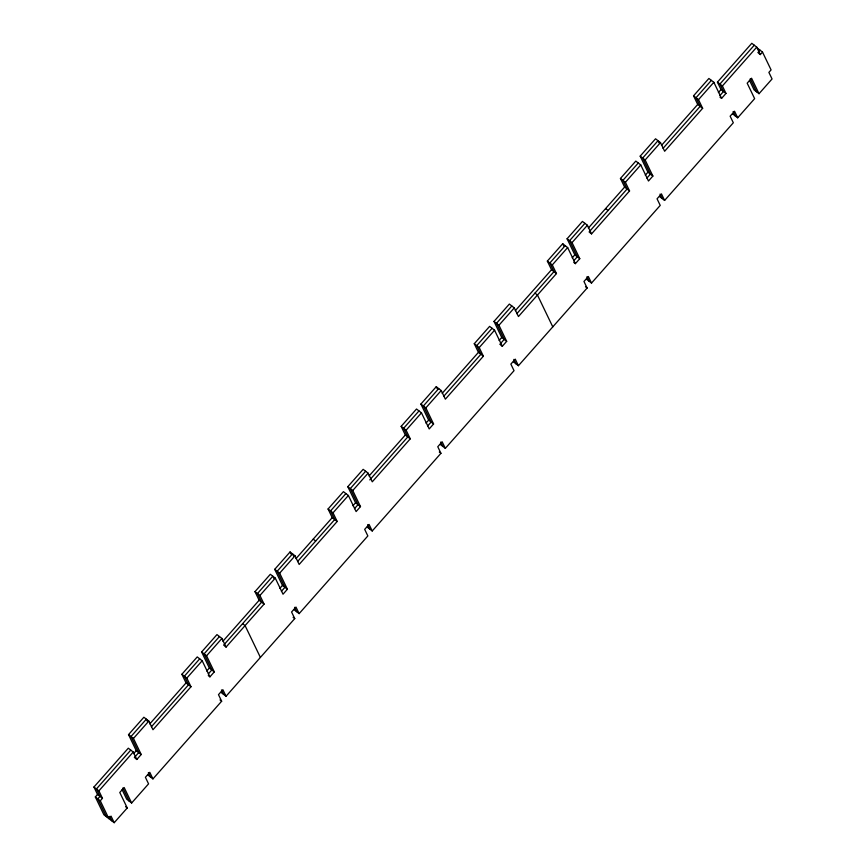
<?xml version="1.0" encoding="UTF-8"?>
<svg xmlns="http://www.w3.org/2000/svg" width="866" height="866" viewBox="0 0 866 866"><rect width="100%" height="100%" fill="white"/><g stroke="black" fill="none" stroke-linecap="round" stroke-linejoin="round"><path stroke-width="1.3" d="M135.172 758.194L136.828 759.482L141.212 754.513L136.265 750.681L128.525 734.606L143.875 717.243L148.822 721.086L152.979 729.724L190.985 686.749L186.829 678.11L181.882 674.278L197.231 656.926L202.179 660.758L209.918 676.844L214.303 671.886L206.563 655.8L201.616 651.968L216.965 634.605L221.923 638.448L226.08 647.086L264.087 604.111L259.93 595.472L254.983 591.64L270.333 574.288L275.28 578.12L283.02 594.206L287.404 589.248L279.664 573.162L274.717 569.33L290.067 551.967L295.014 555.81L299.171 564.448L337.177 521.473L333.02 512.834L328.073 509.002L343.423 491.65L348.37 495.482L356.11 511.568L360.494 506.61L352.754 490.524L347.807 486.692L363.157 469.34L368.104 473.172L372.261 481.81L410.267 438.835L406.111 430.196L401.164 426.364L416.514 409.012L421.461 412.844L429.2 428.93L433.585 423.972L425.856 407.886L420.908 404.054L436.258 386.701L441.205 390.534L445.362 399.172L483.369 356.197L479.212 347.569L474.265 343.726L489.615 326.374L494.562 330.206L502.302 346.292L506.686 341.334L498.946 325.248L493.999 321.416L509.349 304.063L514.296 307.895L518.453 316.534L556.459 273.569L552.302 264.931L547.355 261.088L562.705 243.736L567.652 247.568L575.392 263.654L579.776 258.696L572.036 242.61L567.089 238.778L582.439 221.425L587.386 225.257L591.543 233.896L629.56 190.931L625.404 182.293L620.446 178.45L635.796 161.098L640.753 164.93L648.482 181.016L652.877 176.058L645.138 159.972L640.19 156.14L655.54 138.787L660.487 142.619L664.644 151.258L702.651 108.293L698.494 99.655L693.547 95.812L708.897 78.46L713.844 82.302L721.584 98.378L725.968 93.42L722.385 85.972L717.438 82.14L751.796 43.3L756.743 47.143L760.316 54.58L762.513 52.101L757.566 48.258M199.71 658.842L184.361 676.194L188.517 684.833L151.388 726.801M219.444 636.532L204.095 653.884L211.834 669.959L208.327 673.932M345.902 493.566L330.552 510.918L334.709 519.557L297.558 561.547M365.636 471.256L350.286 488.608L358.026 504.683L354.508 508.656M418.992 410.928L403.643 428.28L407.799 436.919L369.793 479.894M438.726 388.618L423.377 405.97L431.116 422.045L427.609 426.018M492.083 328.29L476.733 345.642L480.89 354.281L443.771 396.249M511.817 305.979L496.467 323.332L504.207 339.407L499.823 344.365M565.184 245.652L549.834 263.004L553.991 271.643L516.84 313.644M584.918 223.341L569.568 240.694L577.308 256.78L573.801 260.742M638.274 163.014L622.925 180.366L627.081 189.005L589.075 231.98M711.365 80.376L696.015 97.728L700.172 106.366L663.053 148.346M141.212 754.513L133.472 738.438L148.822 721.086M186.829 678.11L202.179 660.758M206.563 655.8L221.923 638.448M259.93 595.472L275.28 578.12M279.664 573.162L295.014 555.81M333.02 512.834L348.37 495.482M352.754 490.524L368.104 473.172M406.111 430.196L421.461 412.844M425.856 407.886L441.205 390.534M479.212 347.569L494.562 330.206M498.946 325.248L514.296 307.895M552.302 264.931L567.652 247.568M572.036 242.61L587.386 225.257M625.404 182.293L640.753 164.93M645.138 159.972L660.487 142.619M698.494 99.655L713.844 82.302M762.513 52.101L771.086 69.908L768.889 72.387L772.061 78.968L759.027 93.701L751.569 78.221L747.185 83.179L754.632 98.659L737.702 117.808L734.541 111.227L730.146 116.185L733.318 122.766L664.612 200.436L661.44 193.865L657.056 198.823L660.228 205.404L591.51 283.074L588.35 276.503L583.965 281.461L587.126 288.032L518.42 365.712L515.259 359.141L510.864 364.099L514.036 370.67L445.33 448.35L442.158 441.779L437.774 446.737L440.935 453.308L372.228 530.988L369.068 524.417L364.683 529.375L367.844 535.946L299.138 613.626L295.966 607.055L291.582 612.013L294.754 618.584L226.037 696.264L222.876 689.693L218.492 694.651L221.653 701.222L152.946 778.902L149.786 772.32L145.401 777.278L148.562 783.86L131.632 803.009L124.174 787.53L119.789 792.487L127.248 807.967L114.204 822.7L111.043 816.118L108.845 818.597L100.283 800.79L102.469 798.311L97.522 794.479L93.939 787.032L128.298 748.192L133.245 752.034L136.828 759.482M149.796 723.889L186.038 682.917L181.882 674.278M222.898 641.251L259.14 600.279L254.983 591.64M295.945 558.657L332.23 517.641L328.073 509.002M369.078 475.975L405.32 435.003L401.164 426.364M442.18 393.337L478.422 352.365L474.265 343.726M515.27 310.699L551.512 269.727L547.355 261.088M588.328 228.104L624.613 187.088L620.446 178.45M661.462 145.423L697.704 104.45L693.547 95.812M130.766 750.118L96.418 788.958L100.001 796.395L97.804 798.874L106.377 816.681M223.601 645.17L261.608 602.195L257.451 593.556L272.801 576.204L273.905 578.499M754.264 45.216L719.917 84.056L723.489 91.504L719.982 95.466M102.469 798.311L98.886 790.875L133.245 752.034M722.385 85.972L756.743 47.143M108.845 818.597L103.898 814.765L95.336 796.958L97.522 794.479M133.635 753.658L136.265 750.681M206.725 671.02L209.356 668.043L201.616 651.968M279.826 588.382L282.457 585.405L274.717 569.33M352.917 505.744L355.547 502.767L347.807 486.692M426.007 423.106L428.638 420.129L420.908 404.054M499.108 340.468L501.739 337.491L493.999 321.416M572.199 257.83L574.829 254.853L567.089 238.778M645.289 175.192L647.93 172.215L640.19 156.14M718.39 92.554L721.021 89.577L717.438 82.14M134.349 757.555L138.733 752.597L131.004 736.522L146.354 719.17L147.393 721.324M281.418 591.294L284.925 587.321L277.185 571.246L292.535 553.894L293.574 556.048M646.891 178.104L650.398 174.142L642.659 158.056L658.008 140.703L659.048 142.868M757.847 52.664L760.045 50.185M758.67 53.302L760.316 54.58M759.027 93.701L754.07 89.858L749.491 80.332M721.021 89.577L725.968 93.42M719.927 97.1L721.584 98.378M732.755 113.966L737.702 117.808M697.704 104.45L702.651 108.293M647.93 172.215L652.877 176.058M659.665 196.604L664.612 200.436M624.613 187.088L629.56 190.931M605.605 208.576L608.073 210.492M589.898 232.618L591.543 233.896M574.829 254.853L579.776 258.696M573.747 262.376L575.392 263.654M586.563 279.242L591.51 283.074M585.481 286.754L587.126 288.032M551.512 269.727L556.459 273.569M534.982 293.13L537.461 295.046L552.779 326.872M501.739 337.491L506.686 341.334M500.645 345.014L502.302 346.292M513.473 361.88L518.42 365.712M478.422 352.365L483.369 356.197M428.638 420.129L433.585 423.972M440.383 444.518L445.33 448.35M439.289 452.03L440.935 453.308M405.32 435.003L410.267 438.835M355.547 502.767L360.494 506.61M367.281 527.156L372.228 530.988M332.23 517.641L337.177 521.473M313.221 539.128L315.7 541.044M282.457 585.405L287.404 589.248M294.191 609.794L299.138 613.626M293.098 617.306L294.754 618.584M259.14 600.279L264.087 604.111M242.61 623.682L245.078 625.598L260.395 657.424M224.424 645.809L226.08 647.086M209.356 668.043L214.303 671.886M208.273 675.556L209.918 676.844M221.09 692.432L226.037 696.264M220.007 699.945L221.653 701.222M186.038 682.917L190.985 686.749M128.525 734.606L133.472 738.438M147.999 775.07L152.946 778.902M131.632 803.009L126.685 799.166L122.095 789.64M125.592 806.69L127.248 807.967M93.939 787.032L98.886 790.875M95.336 796.958L100.283 800.79M114.204 822.7L109.257 818.857L108.207 816.67M750.248 78.687L756.548 91.785M733.123 111.498L735.234 115.882M660.022 194.136L662.133 198.52M586.932 276.774L589.042 281.158M562.705 243.736L563.809 246.031M513.83 359.412L515.941 363.796M436.258 386.701L437.298 388.856M440.74 442.05L442.851 446.434M367.649 524.688L369.76 529.072M290.067 551.967L291.106 554.132M294.548 607.326L296.659 611.71M221.458 689.964L223.569 694.348M148.367 772.602L150.478 776.986M122.853 787.984L129.153 801.082M109.625 816.4L111.736 820.784"/></g></svg>
